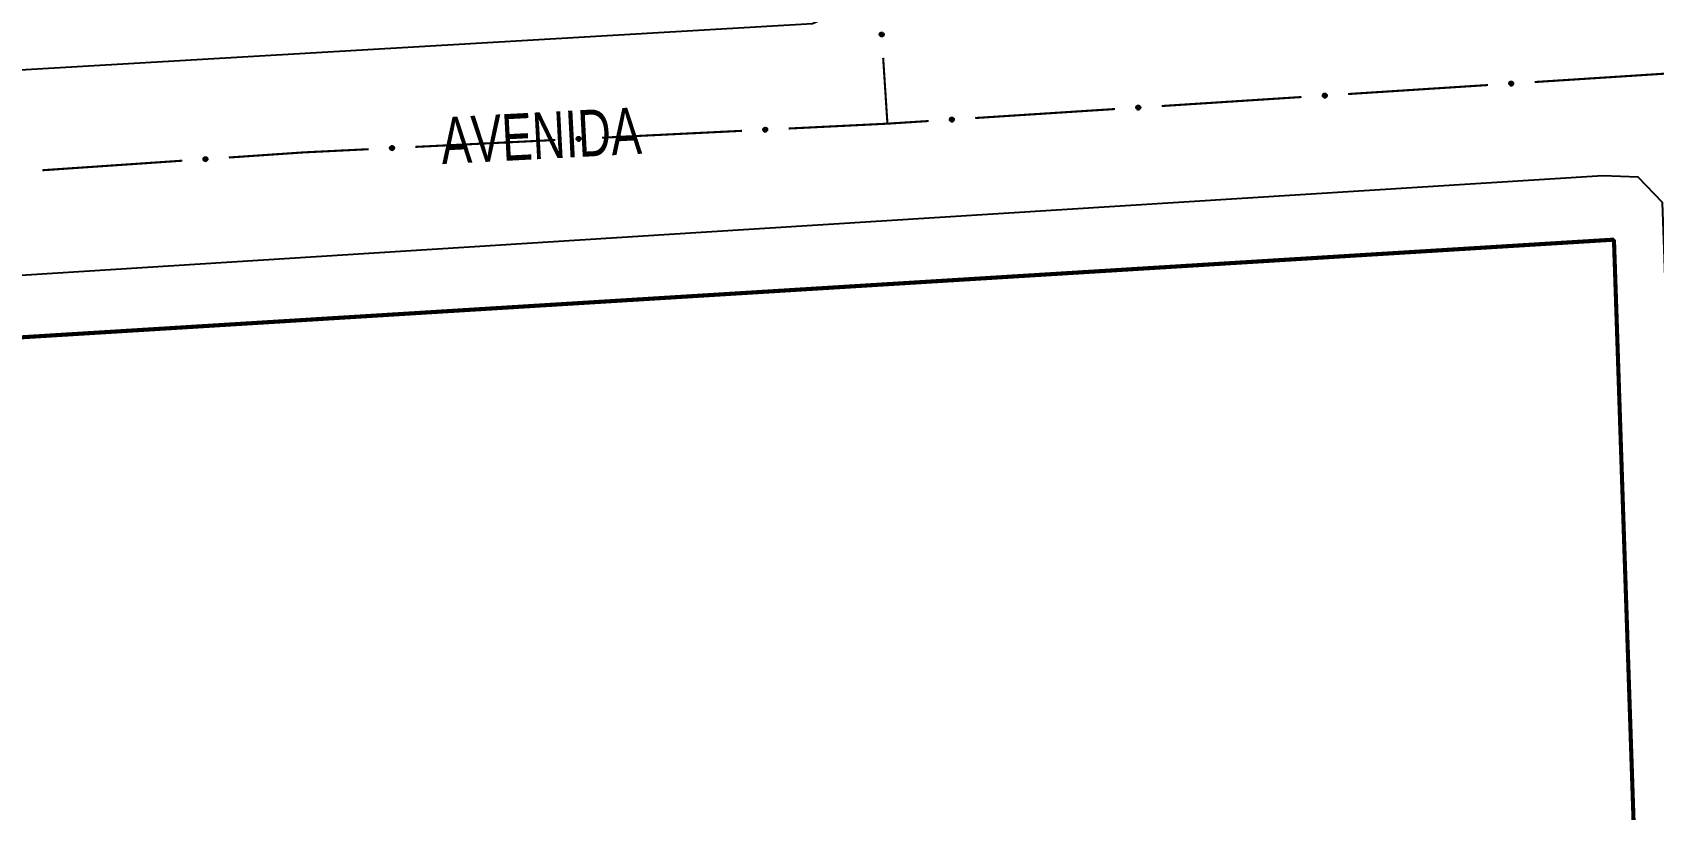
# Model space of a CAD drawing. Extents: x 202481 to 204056, y 4838981 to 4840330.
# Drawn here: x 202604.7 to 202743.5, y 4839437.1 to 4839503.7 of the extents above; entities that cross this region are included whole.
import ezdxf

# ---------------------------------------------------------------- set-up
doc = ezdxf.new("R2010")
doc.units = 0
doc.header["$LTSCALE"] = 1.5
doc.header["$MEASUREMENT"] = 0
for name, color, linetype in [('CD_MALHA_LOTES', 7, 'CONTINUOUS'), ('RU-QUADRA', 210, 'CONTINUOUS'), ('SV-EIXO-RUA-PAV', 20, 'CONTINUOUS'), ('SV-RUA-PAVIM', 7, 'CONTINUOUS'), ('SV-TXT-RUA-PAV', 7, 'CONTINUOUS')]:
    doc.layers.add(name, color=color, linetype=linetype)
doc.styles.add('ARIAL', font='ARIAL.SHX')

msp = doc.modelspace()

# ---------------------------------------------------------------- linework, layer by layer
at = {"layer": 'CD_MALHA_LOTES', "linetype": 'Continuous', "const_width": 0.35, "flags": 128}
for points in [[(202740.1, 4839485.92), (202556.97, 4839474.69)], [(202750.31, 4839183.15), (202740.1, 4839485.92)]]:
    msp.add_lwpolyline(points, dxfattribs=at)
at = {"layer": 'RU-QUADRA', "linetype": 'Continuous', "const_width": 0.18, "flags": 128}
msp.add_lwpolyline([(202750.31, 4839183.15), (202579.18, 4839176.15), (202577.2, 4839178.42), (202555.5, 4839471.17), (202556.97, 4839474.69), (202740.1, 4839485.92)], close=True, dxfattribs=at)
at = {"layer": 'SV-EIXO-RUA-PAV'}
for points in [[(202677.494353, 4839503.632726), (202677.531561, 4839503.600983), (202677.557048, 4839503.566093), (202677.56993, 4839503.530875), (202677.573199, 4839503.496785), (202677.572614, 4839503.461533), (202677.564184, 4839503.426121), (202677.546121, 4839503.388891), (202677.51454, 4839503.351343), (202677.477083, 4839503.327583), (202677.443231, 4839503.313107), (202677.40788, 4839503.307652), (202677.373644, 4839503.308793), (202677.33715, 4839503.318767), (202677.299599, 4839503.33744), (202677.262612, 4839503.370109), (202677.23786, 4839503.404486), (202677.226294, 4839503.438878), (202677.221036, 4839503.474452), (202677.222063, 4839503.510434), (202677.230539, 4839503.545147), (202677.249408, 4839503.582921), (202677.282137, 4839503.619), (202677.316142, 4839503.644079), (202677.350362, 4839503.656125), (202677.385501, 4839503.660513), (202677.420866, 4839503.660357), (202677.456815, 4839503.653365), (202677.494353, 4839503.632726)], [(202731.158286, 4839499.386663), (202731.190054, 4839499.423849), (202731.224962, 4839499.449312), (202731.260189, 4839499.46217), (202731.294281, 4839499.465415), (202731.329533, 4839499.464807), (202731.364938, 4839499.456352), (202731.402156, 4839499.438264), (202731.439682, 4839499.406657), (202731.463417, 4839499.369184), (202731.47787, 4839499.335321), (202731.483301, 4839499.299967), (202731.482136, 4839499.265732), (202731.472138, 4839499.229245), (202731.453438, 4839499.191707), (202731.420744, 4839499.154742), (202731.38635, 4839499.130013), (202731.35195, 4839499.118471), (202731.316373, 4839499.113237), (202731.280391, 4839499.114289), (202731.245684, 4839499.122789), (202731.207923, 4839499.141684), (202731.171866, 4839499.174437), (202731.146811, 4839499.208459), (202731.134789, 4839499.242688), (202731.130424, 4839499.27783), (202731.130604, 4839499.313195), (202731.137622, 4839499.349139), (202731.158286, 4839499.386663)], [(202715.191282, 4839498.359624), (202715.223051, 4839498.39681), (202715.257958, 4839498.422273), (202715.293186, 4839498.435131), (202715.327278, 4839498.438376), (202715.36253, 4839498.437767), (202715.397935, 4839498.429313), (202715.435153, 4839498.411224), (202715.472679, 4839498.379618), (202715.496414, 4839498.342144), (202715.510867, 4839498.308282), (202715.516298, 4839498.272928), (202715.515133, 4839498.238692), (202715.505134, 4839498.202205), (202715.486435, 4839498.164668), (202715.453741, 4839498.127703), (202715.419347, 4839498.102974), (202715.384947, 4839498.091432), (202715.34937, 4839498.086198), (202715.313388, 4839498.08725), (202715.278681, 4839498.09575), (202715.24092, 4839498.114645), (202715.204863, 4839498.147398), (202715.179808, 4839498.18142), (202715.167786, 4839498.215649), (202715.163421, 4839498.250791), (202715.163601, 4839498.286156), (202715.170618, 4839498.3221), (202715.191282, 4839498.359624)], [(202683.257276, 4839496.305545), (202683.289045, 4839496.342731), (202683.323952, 4839496.368194), (202683.359179, 4839496.381052), (202683.393271, 4839496.384297), (202683.428523, 4839496.383689), (202683.463929, 4839496.375234), (202683.501147, 4839496.357146), (202683.538673, 4839496.325539), (202683.562407, 4839496.288066), (202683.576861, 4839496.254203), (202683.582291, 4839496.218849), (202683.581127, 4839496.184614), (202683.571128, 4839496.148127), (202683.552429, 4839496.110589), (202683.519734, 4839496.073624), (202683.485341, 4839496.048895), (202683.450941, 4839496.037353), (202683.415363, 4839496.032119), (202683.379382, 4839496.033171), (202683.344674, 4839496.041671), (202683.306914, 4839496.060566), (202683.270857, 4839496.093319), (202683.245801, 4839496.127341), (202683.233779, 4839496.16157), (202683.229415, 4839496.196712), (202683.229595, 4839496.232077), (202683.236612, 4839496.268021), (202683.257276, 4839496.305545)], [(202699.224279, 4839497.332585), (202699.256048, 4839497.36977), (202699.290955, 4839497.395234), (202699.326183, 4839497.408091), (202699.360275, 4839497.411337), (202699.395526, 4839497.410728), (202699.430932, 4839497.402273), (202699.46815, 4839497.384185), (202699.505676, 4839497.352579), (202699.529411, 4839497.315105), (202699.543864, 4839497.281243), (202699.549295, 4839497.245888), (202699.54813, 4839497.211653), (202699.538131, 4839497.175166), (202699.519432, 4839497.137628), (202699.486737, 4839497.100663), (202699.452344, 4839497.075935), (202699.417944, 4839497.064393), (202699.382366, 4839497.059158), (202699.346385, 4839497.060211), (202699.311678, 4839497.06871), (202699.273917, 4839497.087606), (202699.23786, 4839497.120359), (202699.212804, 4839497.15438), (202699.200783, 4839497.188609), (202699.196418, 4839497.223752), (202699.196598, 4839497.259116), (202699.203615, 4839497.295061), (202699.224279, 4839497.332585)], [(202651.302205, 4839494.651833), (202651.33453, 4839494.688537), (202651.369817, 4839494.713471), (202651.405234, 4839494.725797), (202651.439371, 4839494.728528), (202651.474609, 4839494.727389), (202651.509884, 4839494.718401), (202651.546825, 4839494.699755), (202651.583871, 4839494.667587), (202651.607038, 4839494.629759), (202651.62098, 4839494.595684), (202651.625877, 4839494.560251), (202651.624197, 4839494.526037), (202651.61365, 4839494.489705), (202651.594387, 4839494.452453), (202651.56114, 4839494.415985), (202651.526377, 4839494.391777), (202651.491807, 4839494.380755), (202651.456155, 4839494.376057), (202651.420193, 4839494.377651), (202651.385618, 4839494.386673), (202651.348146, 4839494.406135), (202651.312587, 4839494.439427), (202651.288047, 4839494.473822), (202651.276542, 4839494.508229), (202651.272707, 4839494.543433), (202651.27342, 4839494.57879), (202651.280978, 4839494.614625), (202651.302205, 4839494.651833)], [(202667.282867, 4839495.43824), (202667.315192, 4839495.474943), (202667.350479, 4839495.499878), (202667.385896, 4839495.512203), (202667.420033, 4839495.514934), (202667.455272, 4839495.513795), (202667.490546, 4839495.504808), (202667.527487, 4839495.486161), (202667.564533, 4839495.453993), (202667.5877, 4839495.416166), (202667.601642, 4839495.38209), (202667.606539, 4839495.346658), (202667.604859, 4839495.312444), (202667.594312, 4839495.276112), (202667.57505, 4839495.23886), (202667.541802, 4839495.202392), (202667.50704, 4839495.178184), (202667.47247, 4839495.167161), (202667.436817, 4839495.162463), (202667.400856, 4839495.164058), (202667.36628, 4839495.173079), (202667.328809, 4839495.192541), (202667.293249, 4839495.225834), (202667.268709, 4839495.260229), (202667.257204, 4839495.294635), (202667.253369, 4839495.329839), (202667.254082, 4839495.365197), (202667.26164, 4839495.401032), (202667.282867, 4839495.43824)], [(202635.321542, 4839493.865427), (202635.353867, 4839493.90213), (202635.389155, 4839493.927065), (202635.424572, 4839493.93939), (202635.458709, 4839493.942121), (202635.493947, 4839493.940982), (202635.529222, 4839493.931995), (202635.566163, 4839493.913348), (202635.603209, 4839493.88118), (202635.626376, 4839493.843353), (202635.640317, 4839493.809277), (202635.645215, 4839493.773845), (202635.643534, 4839493.739631), (202635.632987, 4839493.703299), (202635.613725, 4839493.666047), (202635.580477, 4839493.629579), (202635.545715, 4839493.605371), (202635.511145, 4839493.594348), (202635.475493, 4839493.58965), (202635.439531, 4839493.591245), (202635.404956, 4839493.600266), (202635.367484, 4839493.619728), (202635.331925, 4839493.653021), (202635.307385, 4839493.687416), (202635.29588, 4839493.721822), (202635.292045, 4839493.757026), (202635.292758, 4839493.792384), (202635.300316, 4839493.828219), (202635.321542, 4839493.865427)], [(202619.348362, 4839492.915947), (202619.379982, 4839492.95326), (202619.414787, 4839492.978862), (202619.449963, 4839492.991861), (202619.484041, 4839492.995242), (202619.519295, 4839492.994774), (202619.554735, 4839492.986461), (202619.592024, 4839492.968522), (202619.629677, 4839492.937066), (202619.653561, 4839492.899687), (202619.668149, 4839492.865883), (202619.673721, 4839492.830551), (202619.672693, 4839492.796311), (202619.66284, 4839492.759784), (202619.644292, 4839492.722172), (202619.611745, 4839492.685077), (202619.57745, 4839492.660211), (202619.543097, 4839492.648532), (202619.507541, 4839492.643155), (202619.471555, 4839492.644064), (202619.436814, 4839492.652425), (202619.398978, 4839492.671169), (202619.362791, 4839492.703777), (202619.337599, 4839492.737699), (202619.325441, 4839492.771879), (202619.320936, 4839492.807004), (202619.320975, 4839492.842369), (202619.327848, 4839492.878341), (202619.348362, 4839492.915947)]]:
    msp.add_lwpolyline(points, close=True, dxfattribs=at)
for points in [[(202677.222063, 4839503.510434), (202677.23786, 4839503.404486)], [(202677.227217, 4839503.523501), (202677.249332, 4839503.393668)], [(202677.230539, 4839503.545147), (202677.262612, 4839503.370109)], [(202677.242705, 4839503.558693), (202677.280139, 4839503.361486)], [(202677.249408, 4839503.582921), (202677.299599, 4839503.33744)], [(202677.267548, 4839503.597228), (202677.317667, 4839503.331108)], [(202677.282137, 4839503.619), (202677.33715, 4839503.318767)], [(202677.29828, 4839503.629309), (202677.354043, 4839503.318432)], [(202677.316142, 4839503.644079), (202677.373644, 4839503.308793)], [(202677.332709, 4839503.646589), (202677.390066, 4839503.311202)], [(202677.350362, 4839503.656125), (202677.40788, 4839503.307652)], [(202677.36767, 4839503.655699), (202677.422834, 4839503.311964)], [(202677.385501, 4839503.660513), (202677.443231, 4839503.313107)], [(202677.404523, 4839503.656727), (202677.461613, 4839503.325425)], [(202677.420866, 4839503.660357), (202677.477083, 4839503.327583)], [(202677.439007, 4839503.652132), (202677.495954, 4839503.344066)], [(202677.456815, 4839503.653365), (202677.51454, 4839503.351343)], [(202677.473844, 4839503.64209), (202677.528225, 4839503.373512)], [(202677.494353, 4839503.632726), (202677.546121, 4839503.388891)], [(202677.513918, 4839503.614612), (202677.554252, 4839503.414859)], [(202677.531561, 4839503.600983), (202677.564184, 4839503.426121)], [(202677.546176, 4839503.581157), (202677.56684, 4839503.452597)], [(202677.557048, 4839503.566093), (202677.572614, 4839503.461533)], [(202731.130424, 4839499.27783), (202731.47787, 4839499.335321)], [(202731.130604, 4839499.313195), (202731.463417, 4839499.369184)], [(202731.134224, 4839499.296849), (202731.465565, 4839499.353713)], [(202731.134789, 4839499.242688), (202731.483301, 4839499.299967)], [(202731.135227, 4839499.259995), (202731.478999, 4839499.314924)], [(202731.137622, 4839499.349139), (202731.439682, 4839499.406657)], [(202731.138842, 4839499.33133), (202731.446947, 4839499.388066)], [(202731.144313, 4839499.225029), (202731.479739, 4839499.282155)], [(202731.146811, 4839499.208459), (202731.482136, 4839499.265732)], [(202731.148908, 4839499.366161), (202731.417523, 4839499.420357)], [(202731.158286, 4839499.386663), (202731.402156, 4839499.438264)], [(202731.161569, 4839499.190588), (202731.472484, 4839499.246138)], [(202731.171866, 4839499.174437), (202731.472138, 4839499.229245)], [(202731.176413, 4839499.406215), (202731.376194, 4839499.446413)], [(202731.190054, 4839499.423849), (202731.364938, 4839499.456352)], [(202731.193628, 4839499.159834), (202731.459783, 4839499.20977)], [(202731.207923, 4839499.141684), (202731.453438, 4839499.191707)], [(202731.209891, 4839499.43845), (202731.338465, 4839499.459027)], [(202731.224962, 4839499.449312), (202731.329533, 4839499.464807)], [(202731.232146, 4839499.134965), (202731.429379, 4839499.172263)], [(202731.245684, 4839499.122789), (202731.420744, 4839499.154742)], [(202731.267328, 4839499.119452), (202731.397176, 4839499.141478)], [(202731.280391, 4839499.114289), (202731.38635, 4839499.130013)], [(202715.163421, 4839498.250791), (202715.510867, 4839498.308282)], [(202715.163601, 4839498.286156), (202715.496414, 4839498.342144)], [(202715.16722, 4839498.26981), (202715.498562, 4839498.326673)], [(202715.167786, 4839498.215649), (202715.516298, 4839498.272928)], [(202715.168224, 4839498.232956), (202715.511995, 4839498.287885)], [(202715.170618, 4839498.3221), (202715.472679, 4839498.379618)], [(202715.171839, 4839498.30429), (202715.479944, 4839498.361027)], [(202715.177309, 4839498.19799), (202715.512736, 4839498.255116)], [(202715.179808, 4839498.18142), (202715.515133, 4839498.238692)], [(202715.181905, 4839498.339121), (202715.45052, 4839498.393318)], [(202715.191282, 4839498.359624), (202715.435153, 4839498.411224)], [(202715.194566, 4839498.163549), (202715.505481, 4839498.219098)], [(202715.204863, 4839498.147398), (202715.505134, 4839498.202205)], [(202715.20941, 4839498.379176), (202715.409191, 4839498.419373)], [(202715.223051, 4839498.39681), (202715.397935, 4839498.429313)], [(202715.226625, 4839498.132795), (202715.49278, 4839498.18273)], [(202715.24092, 4839498.114645), (202715.486435, 4839498.164668)], [(202715.242887, 4839498.411411), (202715.371461, 4839498.431987)], [(202715.257958, 4839498.422273), (202715.36253, 4839498.437767)], [(202715.265143, 4839498.107925), (202715.462376, 4839498.145224)], [(202715.278681, 4839498.09575), (202715.453741, 4839498.127703)], [(202715.300324, 4839498.092413), (202715.430173, 4839498.114438)], [(202715.313388, 4839498.08725), (202715.419347, 4839498.102974)], [(202683.229415, 4839496.196712), (202683.576861, 4839496.254203)], [(202683.229595, 4839496.232077), (202683.562407, 4839496.288066)], [(202683.233214, 4839496.215731), (202683.564555, 4839496.272595)], [(202683.233779, 4839496.16157), (202683.582291, 4839496.218849)], [(202683.234217, 4839496.178877), (202683.577989, 4839496.233806)], [(202683.236612, 4839496.268021), (202683.538673, 4839496.325539)], [(202683.237833, 4839496.250212), (202683.545937, 4839496.306948)], [(202683.243303, 4839496.143911), (202683.578729, 4839496.201037)], [(202683.245801, 4839496.127341), (202683.581127, 4839496.184614)], [(202683.247899, 4839496.285043), (202683.516514, 4839496.339239)], [(202683.257276, 4839496.305545), (202683.501147, 4839496.357146)], [(202683.260559, 4839496.10947), (202683.571475, 4839496.16502)], [(202683.270857, 4839496.093319), (202683.571128, 4839496.148127)], [(202683.275404, 4839496.325097), (202683.475185, 4839496.365295)], [(202683.289045, 4839496.342731), (202683.463929, 4839496.375234)], [(202683.292619, 4839496.078716), (202683.558773, 4839496.128652)], [(202683.308881, 4839496.357332), (202683.437455, 4839496.377909)], [(202683.323952, 4839496.368194), (202683.428523, 4839496.383689)], [(202699.196418, 4839497.223752), (202699.543864, 4839497.281243)], [(202699.196598, 4839497.259116), (202699.529411, 4839497.315105)], [(202699.200217, 4839497.24277), (202699.531558, 4839497.299634)], [(202699.200783, 4839497.188609), (202699.549295, 4839497.245888)], [(202699.20122, 4839497.205917), (202699.544992, 4839497.260845)], [(202699.203615, 4839497.295061), (202699.505676, 4839497.352579)], [(202699.204836, 4839497.277251), (202699.512941, 4839497.333987)], [(202699.210306, 4839497.17095), (202699.545733, 4839497.228077)], [(202699.212804, 4839497.15438), (202699.54813, 4839497.211653)], [(202699.214902, 4839497.312082), (202699.483517, 4839497.366278)], [(202699.224279, 4839497.332585), (202699.46815, 4839497.384185)], [(202699.227562, 4839497.136509), (202699.538478, 4839497.192059)], [(202699.23786, 4839497.120359), (202699.538131, 4839497.175166)], [(202699.242407, 4839497.352137), (202699.442188, 4839497.392334)], [(202699.256048, 4839497.36977), (202699.430932, 4839497.402273)], [(202699.259622, 4839497.105755), (202699.525776, 4839497.155691)], [(202699.273917, 4839497.087606), (202699.519432, 4839497.137628)], [(202699.275884, 4839497.384372), (202699.404458, 4839497.404948)], [(202699.290955, 4839497.395234), (202699.395526, 4839497.410728)], [(202699.29814, 4839497.080886), (202699.495373, 4839497.118185)], [(202699.311678, 4839497.06871), (202699.486737, 4839497.100663)], [(202699.333321, 4839497.065373), (202699.463169, 4839497.087399)], [(202699.346385, 4839497.060211), (202699.452344, 4839497.075935)], [(202667.253369, 4839495.329839), (202667.601642, 4839495.38209)], [(202667.254082, 4839495.365197), (202667.5877, 4839495.416166)], [(202667.257204, 4839495.294635), (202667.606539, 4839495.346658)], [(202667.257455, 4839495.348798), (202667.589615, 4839495.400665)], [(202667.257903, 4839495.311934), (202667.602463, 4839495.361678)], [(202667.26164, 4839495.401032), (202667.564533, 4839495.453993)], [(202667.262592, 4839495.383206), (202667.571517, 4839495.435294)], [(202667.266461, 4839495.276834), (202667.602709, 4839495.328902)], [(202667.268709, 4839495.260229), (202667.604859, 4839495.312444)], [(202667.273182, 4839495.417881), (202667.542582, 4839495.468025)], [(202667.282867, 4839495.43824), (202667.527487, 4839495.486161)], [(202667.283196, 4839495.242137), (202667.594913, 4839495.292998)], [(202667.293249, 4839495.225834), (202667.594312, 4839495.276112)], [(202667.301287, 4839495.457517), (202667.501651, 4839495.4947)], [(202667.314789, 4839495.210904), (202667.581665, 4839495.256825)], [(202667.315192, 4839495.474943), (202667.490546, 4839495.504808)], [(202667.328809, 4839495.192541), (202667.57505, 4839495.23886)], [(202667.335246, 4839495.489244), (202667.464115, 4839495.507881)], [(202667.350479, 4839495.499878), (202667.455272, 4839495.513795)], [(202667.352928, 4839495.185457), (202667.5507, 4839495.219781)], [(202667.36628, 4839495.173079), (202667.541802, 4839495.202392)], [(202667.387871, 4839495.169417), (202667.518037, 4839495.189484)], [(202667.400856, 4839495.164058), (202667.50704, 4839495.178184)], [(202683.306914, 4839496.060566), (202683.552429, 4839496.110589)], [(202683.331137, 4839496.053847), (202683.52837, 4839496.091145)], [(202683.344674, 4839496.041671), (202683.519734, 4839496.073624)], [(202683.366318, 4839496.038334), (202683.496166, 4839496.06036)], [(202683.379382, 4839496.033171), (202683.485341, 4839496.048895)], [(202635.292045, 4839493.757026), (202635.640317, 4839493.809277)], [(202635.292758, 4839493.792384), (202635.626376, 4839493.843353)], [(202635.29588, 4839493.721822), (202635.645215, 4839493.773845)], [(202635.29613, 4839493.775985), (202635.62829, 4839493.827851)], [(202635.296578, 4839493.739121), (202635.641138, 4839493.788865)], [(202635.300316, 4839493.828219), (202635.603209, 4839493.88118)], [(202635.301268, 4839493.810393), (202635.610192, 4839493.862481)], [(202635.305136, 4839493.704021), (202635.641385, 4839493.756089)], [(202635.307385, 4839493.687416), (202635.643534, 4839493.739631)], [(202635.311857, 4839493.845068), (202635.581258, 4839493.895212)], [(202635.321542, 4839493.865427), (202635.566163, 4839493.913348)], [(202635.321872, 4839493.669324), (202635.633589, 4839493.720185)], [(202635.331925, 4839493.653021), (202635.632987, 4839493.703299)], [(202635.339962, 4839493.884704), (202635.540326, 4839493.921887)], [(202635.353464, 4839493.638091), (202635.620341, 4839493.684012)], [(202635.353867, 4839493.90213), (202635.529222, 4839493.931995)], [(202635.367484, 4839493.619728), (202635.613725, 4839493.666047)], [(202635.373922, 4839493.916431), (202635.502791, 4839493.935068)], [(202635.389155, 4839493.927065), (202635.493947, 4839493.940982)], [(202635.391603, 4839493.612644), (202635.589376, 4839493.646968)], [(202635.404956, 4839493.600266), (202635.580477, 4839493.629579)], [(202635.426547, 4839493.596604), (202635.556712, 4839493.616671)], [(202635.439531, 4839493.591245), (202635.545715, 4839493.605371)], [(202651.272707, 4839494.543433), (202651.62098, 4839494.595684)], [(202651.27342, 4839494.57879), (202651.607038, 4839494.629759)], [(202651.276542, 4839494.508229), (202651.625877, 4839494.560251)], [(202651.276792, 4839494.562392), (202651.608953, 4839494.614258)], [(202651.27724, 4839494.525527), (202651.621801, 4839494.575271)], [(202651.280978, 4839494.614625), (202651.583871, 4839494.667587)], [(202651.28193, 4839494.596799), (202651.590854, 4839494.648888)], [(202651.285798, 4839494.490428), (202651.622047, 4839494.542495)], [(202651.288047, 4839494.473822), (202651.624197, 4839494.526037)], [(202651.292519, 4839494.631475), (202651.56192, 4839494.681618)], [(202651.302205, 4839494.651833), (202651.546825, 4839494.699755)], [(202651.302534, 4839494.455731), (202651.614251, 4839494.506591)], [(202651.312587, 4839494.439427), (202651.61365, 4839494.489705)], [(202651.320625, 4839494.67111), (202651.520989, 4839494.708294)], [(202651.334127, 4839494.424497), (202651.601003, 4839494.470419)], [(202651.33453, 4839494.688537), (202651.509884, 4839494.718401)], [(202651.348146, 4839494.406135), (202651.594387, 4839494.452453)], [(202651.354584, 4839494.702837), (202651.483453, 4839494.721475)], [(202651.369817, 4839494.713471), (202651.474609, 4839494.727389)], [(202651.372266, 4839494.399051), (202651.570038, 4839494.433374)], [(202651.385618, 4839494.386673), (202651.56114, 4839494.415985)], [(202651.407209, 4839494.38301), (202651.537374, 4839494.403077)], [(202651.420193, 4839494.377651), (202651.526377, 4839494.391777)], [(202619.320936, 4839492.807004), (202619.668149, 4839492.865883)], [(202619.320975, 4839492.842369), (202619.653561, 4839492.899687)], [(202619.324659, 4839492.826038), (202619.65577, 4839492.884225)], [(202619.325441, 4839492.771879), (202619.673721, 4839492.830551)], [(202619.325809, 4839492.789188), (202619.669359, 4839492.84549)], [(202619.327848, 4839492.878341), (202619.629677, 4839492.937066)], [(202619.32914, 4839492.860536), (202619.637015, 4839492.918504)], [(202619.335035, 4839492.754258), (202619.67023, 4839492.812725)], [(202619.337599, 4839492.737699), (202619.672693, 4839492.796311)], [(202619.339066, 4839492.895407), (202619.607463, 4839492.950677)], [(202619.348362, 4839492.915947), (202619.592024, 4839492.968522)], [(202619.352429, 4839492.719887), (202619.66312, 4839492.776679)], [(202619.362791, 4839492.703777), (202619.66284, 4839492.759784)], [(202619.366411, 4839492.935572), (202619.56603, 4839492.976567)], [(202619.379982, 4839492.95326), (202619.554735, 4839492.986461)], [(202619.384611, 4839492.689261), (202619.650564, 4839492.74026)], [(202619.398978, 4839492.671169), (202619.644292, 4839492.722172)], [(202619.39976, 4839492.96794), (202619.52825, 4839492.98903)], [(202619.414787, 4839492.978862), (202619.519295, 4839492.994774)], [(202619.423228, 4839492.664546), (202619.62031, 4839492.702632)], [(202619.436814, 4839492.652425), (202619.611745, 4839492.685077)], [(202619.458471, 4839492.649174), (202619.58823, 4839492.671718)], [(202619.471555, 4839492.644064), (202619.57745, 4839492.660211)]]:
    msp.add_lwpolyline(points, dxfattribs=at)
at = {"layer": 'SV-EIXO-RUA-PAV', "const_width": 0.18}
for points in [[(202677.523573, 4839501.48642), (202677.847941, 4839496.496953)], [(202717.337608, 4839498.387373), (202729.31286, 4839499.157653)], [(202733.304611, 4839499.414412), (202745.279864, 4839500.184692)], [(202701.370605, 4839497.360334), (202713.345857, 4839498.130613)], [(202677.847941, 4839496.496953), (202677.89, 4839495.85)], [(202677.89, 4839495.85), (202681.411851, 4839496.076535)], [(202685.403602, 4839496.333294), (202697.378854, 4839497.103574)], [(202653.448705, 4839494.647249), (202665.434201, 4839495.237054)], [(202669.429367, 4839495.433655), (202677.419698, 4839495.826859)], [(202677.419698, 4839495.826859), (202677.89, 4839495.85)], [(202621.494559, 4839492.952274), (202627.480599, 4839493.361341)], [(202627.480599, 4839493.361341), (202627.9, 4839493.39)], [(202627.9, 4839493.39), (202633.472877, 4839493.664241)], [(202637.468043, 4839493.860842), (202649.453539, 4839494.450647)], [(202605.531788, 4839491.86143), (202617.503867, 4839492.679563)]]:
    msp.add_lwpolyline(points, dxfattribs=at)
at = {"layer": 'SV-RUA-PAVIM', "linetype": 'Continuous'}
msp.add_polyline3d([(202670.52, 4839580.27, 7.04), (202674.43, 4839507.06, 11.1), (202673.31, 4839505.24, 11.06), (202671.47, 4839504.39, 11.06), (202550.89, 4839497.34, 11.88), (202548.12, 4839498.77, 11.89), (202546.32, 4839501.18, 11.88), (202540.93, 4839584.47, 11.21), (202536.95, 4839634.32, 11.21)], dxfattribs=at)
msp.add_polyline3d([(202566.66, 4839254.04, 11.06), (202571.91, 4839175.18, 10.36), (202573.36, 4839172.93, 10.35), (202575.45, 4839171.92, 10.35), (202686.13, 4839176.82, 11.84), (202752.9, 4839179.53, 12.42), (202754.7, 4839180.85, 12.43), (202755.1, 4839182.31, 12.43), (202752.58, 4839257.55, 12.13), (202745.87, 4839443.52, 10.92), (202744.25, 4839489.1, 10.81), (202742.18, 4839491.28, 10.75), (202739.16, 4839491.37, 10.82), (202661.94, 4839486.54, 11.23), (202553.54, 4839479.68, 11.96), (202551.57, 4839478, 11.96), (202550.23, 4839474.62, 11.96), (202552.74, 4839432.18, 11.9)], close=True, dxfattribs=at)

# ---------------------------------------------------------------- texts
at = {"layer": 'SV-TXT-RUA-PAV', "style": 'ARIAL', "width": 0.7}
msp.add_text('AVENIDA', height=4, rotation=3, dxfattribs=at).set_placement((202639.76, 4839492.38))

doc.saveas('drawing.dxf')
